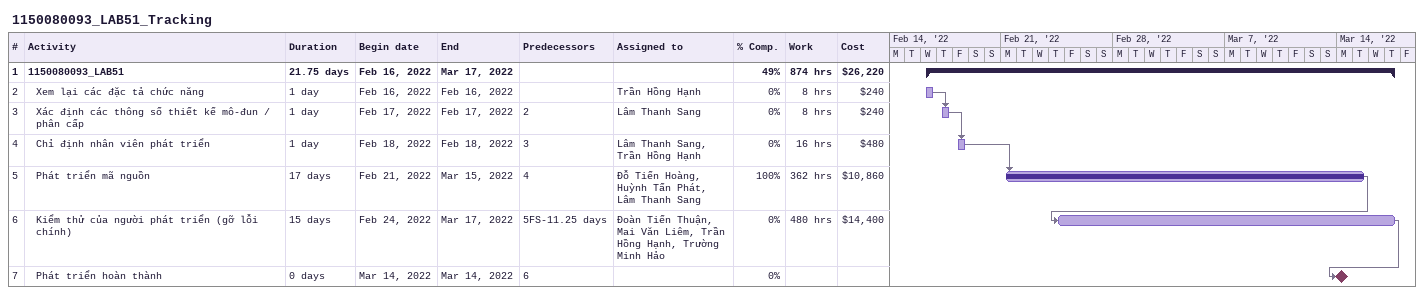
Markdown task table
1150080093_LAB51_Tracking

| ID | Level | Task | Duration | Start | Finish | Predecessors | Resources | % complete | Work (h) | Cost ($) |
|---|---|---|---|---|---|---|---|---|---|---|
| 1 | 1 | **1150080093_LAB51** | 21.75d | 2022-02-16 | 2022-03-17 |  |  | 49 | 874 | 26220 |
| 2 | 2 | Xem lại các đặc tả chức năng | 1d | 2022-02-16 | 2022-02-16 |  | Trần Hồng Hạnh | 0 | 8 | 240 |
| 3 | 2 | Xác định các thông số thiết kế mô-đun / phân cấp | 1d | 2022-02-17 | 2022-02-17 | 2 | Lâm Thanh Sang | 0 | 8 | 240 |
| 4 | 2 | Chỉ định nhân viên phát triển | 1d | 2022-02-18 | 2022-02-18 | 3 | Lâm Thanh Sang, Trần Hồng Hạnh | 0 | 16 | 480 |
| 5 | 2 | Phát triển mã nguồn | 17d | 2022-02-21 | 2022-03-15 | 4 | Đỗ Tiến Hoàng, Huỳnh Tấn Phát, Lâm Thanh Sang | 100 | 362 | 10860 |
| 6 | 2 | Kiểm thử của người phát triển (gỡ lỗi chính) | 15d | 2022-02-24 | 2022-03-17 | 5FS-11.25d | Đoàn Tiến Thuận, Mai Văn Liêm, Trần Hồng Hạnh, Trường Minh Hảo | 0 | 480 | 14400 |
| 7 | 2 | Phát triển hoàn thành | 0d | 2022-03-14 | 2022-03-14 | 6 |  | 0 |  |  |
